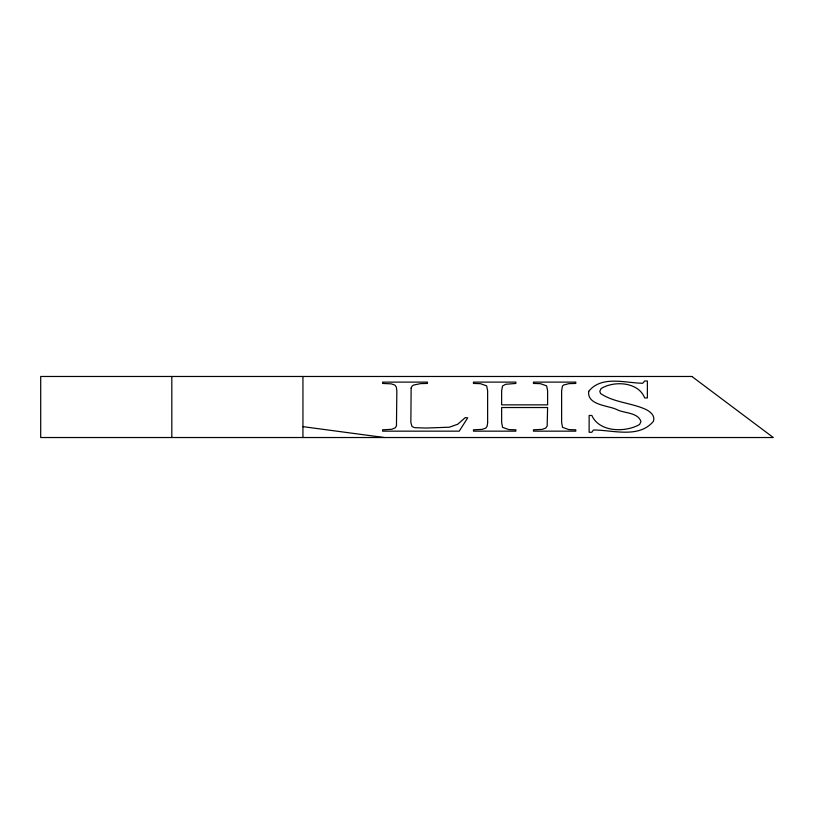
<?xml version="1.0" encoding="UTF-8"?>
<svg xmlns="http://www.w3.org/2000/svg" width="814" height="814" viewBox="0 0 814 814"><rect width="100%" height="100%" fill="white"/><g stroke="black" fill="none" stroke-linecap="round" stroke-linejoin="round"><path stroke-width="1.22" d="M302.94 426.648L384.34 437.525M302.94 376.475L302.94 437.525M171.815 376.475L171.815 437.525M411.141 388.054L410.856 422.435L412.016 426.556L414.723 427.676L426.109 428.042L449.308 427.208L457.702 424.257L465.293 417.592L467.704 417.847L459.238 431.155L382.611 431.155L382.611 429.812L391.717 429.304L395.309 427.788L396.459 425.875L396.845 390.791L396.326 387.057L394.8 385.042L391.259 383.852L382.611 383.445L382.611 382.112L427.421 382.112L427.421 383.445L420.716 383.608L413.685 385.032L412.016 386.09L411.141 388.054M487.627 422.476L487.189 426.068L485.877 428.042L482.264 429.375L473.463 429.812L473.463 431.155L515.873 431.155L515.873 429.812L508.882 429.599L502.584 427.391L501.638 422.476L501.638 407.539L547.608 407.539L547.161 426.068L545.787 428.042L542.195 429.375L533.455 429.812L533.455 431.155L575.783 431.155L575.783 429.812L568.854 429.599L562.576 427.391L561.629 422.476L561.629 390.832L562.464 386.039L563.675 385.012L568.864 383.659L575.783 383.445L575.783 382.112L533.455 382.112L533.455 383.445L540.374 383.669L546.662 385.877L547.608 390.832L547.608 404.863L501.638 404.863L501.638 390.832L502.513 386.039L505.647 384.279L515.873 383.445L515.873 382.112L473.463 382.112L473.463 383.445L480.402 383.669L486.68 385.877L487.627 390.832L487.627 422.476M588.695 391.351C586.935 405.453 608.811 405.392 617.165 409.727C624.47 413.41 637.606 412.26 640.954 421.418L639.631 424.46C625.6 432.61 599.348 432.448 591.839 415.455L589.133 415.455L589.133 432.275L591.839 432.275L593.406 430.026C612.616 429.884 638.888 438.838 653.398 421.326C655.728 414.814 648.555 410.327 643.396 408.384C629.436 402.757 613.176 402.035 600.579 393.549L599.796 391.402L601.037 388.634C613.96 380.453 638.512 381.837 644.678 397.954L647.374 397.954L647.374 380.993L644.678 380.993L642.734 383.252C625.386 383.068 601.627 375.152 588.695 391.351M691.9 376.475L40.7 376.475L40.7 437.525L773.3 437.525L691.9 376.475"/></g></svg>
